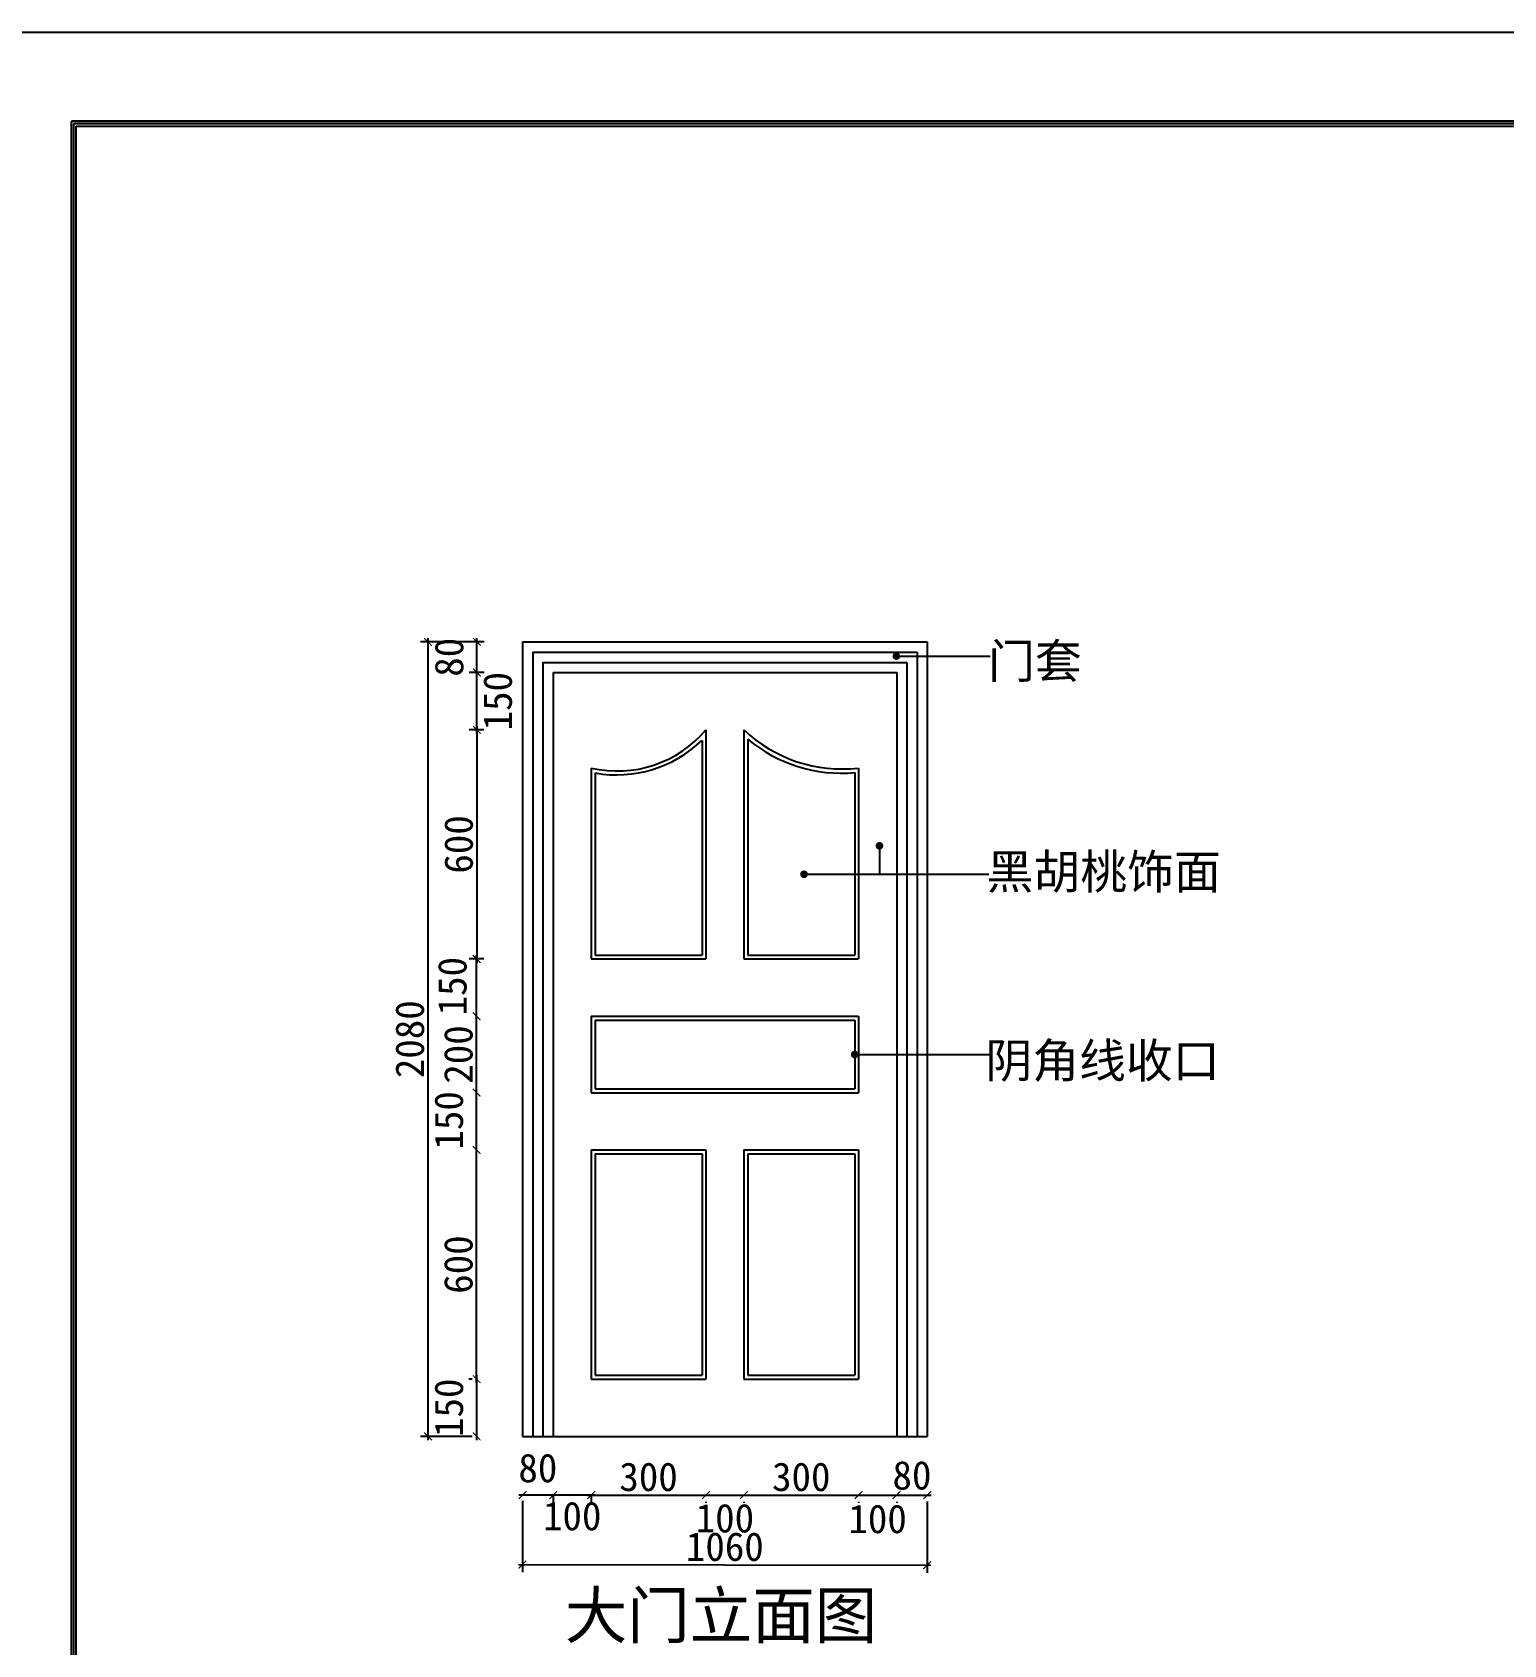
# Model space of a CAD drawing. Header units: millimetres. Extents: x 71641 to 191108, y -23091 to 29972.
# Drawn here: x 95664 to 99519, y -5361 to -1139 of the extents above; entities that cross this region are included whole.
import ezdxf

# ---------------------------------------------------------------- set-up
doc = ezdxf.new("R2010")
doc.units = ezdxf.units.MM
for name, color, linetype in [('00', 1, 'Continuous'), ('1', 1, 'Continuous'), ('CHU', 4, 'Continuous'), ('HATE', 8, 'Continuous')]:
    doc.layers.add(name, color=color, linetype=linetype)
doc.styles.add('30', font='SimSun.ttf', dxfattribs={"height": 75})
doc.styles.get("Standard").update_dxf_attribs({"font": 'SimSun.ttf', "height": 150})
doc.dimstyles.new('30', dxfattribs={"dimscale": 0, "dimtxt": 90, "dimasz": 20, "dimexe": 20, "dimexo": 20, "dimgap": 10, "dimtad": 1, "dimdec": 0, "dimzin": 0, "dimdsep": 46, "dimtxsty": '30', "dimblk": 'ARCHTICK', "dimcen": 20, "dimdle": 10, "dimclrd": 8, "dimclre": 8, "dimclrt": 2, "dimadec": 0, "dimazin": 0, "dimtfac": 1, "dimtdec": 0, "dimtmove": 2, "dimatfit": 3, "dimldrblk": 'DOT', "dimfxl": 0, "dimtolj": 2, "dimtzin": 0, "dimlwd": -1, "dimarcsym": 0})

# ---------------------------------------------------------------- blocks, each defined once
blk = doc.blocks.new('_ARCHTICK')
at = {"color": 0, "linetype": 'ByBlock', "const_width": 0.15}
blk.add_lwpolyline([(-0.5, -0.5), (0.5, 0.5)], dxfattribs=at)
blk = doc.blocks.new('*D539')
at = {"color": 8, "lineweight": -2}
for p, q in [((96816.8, -2735.1), (96681.3, -2735.1)), ((96816.8, -4815.1), (96681.3, -4815.1))]:
    blk.add_line(p, q, dxfattribs=at)
at = {"color": 8}
blk.add_line((96701.3, -4825.1), (96701.3, -2725.1), dxfattribs=at)
at = {"layer": 'Defpoints', "color": 0}
for p in [(96701.3, -2735.1), (96836.8, -2735.1), (96836.8, -4815.1)]:
    blk.add_point(p, dxfattribs=at)
at = {"color": 8, "xscale": 20, "yscale": 20, "zscale": 20}
for p, rotation in [((96701.3, -2735.1), 90), ((96701.3, -4815.1), 270)]:
    blk.add_blockref('_ARCHTICK', p, dxfattribs=dict(at, rotation=rotation))
at = {"color": 2, "insert": (96653.8, -3775.1), "char_height": 75, "attachment_point": 5, "rotation": 90, "style": '30'}
blk.add_mtext('\\A2;2080', dxfattribs=at)
blk = doc.blocks.new('_Dot')
at = {"color": 0, "linetype": 'ByBlock', "lineweight": -2}
blk.add_line((-0.5, 0), (-1, 0), dxfattribs=at)
at = {"color": 0, "linetype": 'ByBlock', "const_width": 0.5}
blk.add_lwpolyline([(-0.25, 0, 1), (0.25, 0, 1)], format="xyb", close=True, dxfattribs=at)
blk = doc.blocks.new('DOT')
at = {"color": 0, "linetype": 'ByBlock'}
blk.add_line((-0.5, 0), (-1, 0), dxfattribs=at)
at = {"color": 0, "linetype": 'ByBlock', "const_width": 0.5}
blk.add_lwpolyline([(-0.25, 0, 1), (0.25, 0, 1)], format="xyb", close=True, dxfattribs=at)
blk = doc.blocks.new('*D540')
at = {"color": 8}
blk.add_line((96828.6, -3925.1), (96828.6, -3705.1), dxfattribs=at)
at = {"layer": 'Defpoints', "color": 0}
for p in [(96828.6, -3715.1), (96828.6, -3715.1), (96828.6, -3915.1)]:
    blk.add_point(p, dxfattribs=at)
at = {"color": 8, "xscale": 20, "yscale": 20, "zscale": 20}
for p, rotation in [((96828.6, -3715.1), 90), ((96828.6, -3915.1), 270)]:
    blk.add_blockref('_ARCHTICK', p, dxfattribs=dict(at, rotation=rotation))
at = {"color": 2, "insert": (96781.1, -3815.1), "char_height": 75, "attachment_point": 5, "rotation": 90, "style": '30'}
blk.add_mtext('\\A2;200', dxfattribs=at)
blk = doc.blocks.new('*D541')
at = {"color": 8}
blk.add_line((97819, -4968.7), (97939, -4968.7), dxfattribs=at)
at = {"color": 8, "lineweight": -2}
for p, q in [((97829, -4986.7), (97829, -4988.7)), ((97929, -4986.7), (97929, -4988.7))]:
    blk.add_line(p, q, dxfattribs=at)
at = {"layer": 'Defpoints', "color": 0}
for p in [(97829, -4966.7), (97929, -4966.7), (97929, -4968.7)]:
    blk.add_point(p, dxfattribs=at)
at = {"color": 8, "xscale": 20, "yscale": 20, "zscale": 20, "rotation": 180}
blk.add_blockref('_ARCHTICK', (97829, -4968.7), dxfattribs=at)
at = {"color": 8, "xscale": 20, "yscale": 20, "zscale": 20}
blk.add_blockref('_ARCHTICK', (97929, -4968.7), dxfattribs=at)
at = {"color": 2, "insert": (97879, -5031.4), "char_height": 75, "attachment_point": 5, "style": '30'}
blk.add_mtext('\\A2;100', dxfattribs=at)
blk = doc.blocks.new('*D542')
at = {"color": 8}
blk.add_line((97519, -4968.7), (97839, -4968.7), dxfattribs=at)
at = {"color": 8, "lineweight": -2}
for p, q in [((97529, -4986.7), (97529, -4988.7)), ((97829, -4986.7), (97829, -4988.7))]:
    blk.add_line(p, q, dxfattribs=at)
at = {"layer": 'Defpoints', "color": 0}
for p in [(97529, -4966.7), (97829, -4966.7), (97829, -4968.7)]:
    blk.add_point(p, dxfattribs=at)
at = {"color": 8, "xscale": 20, "yscale": 20, "zscale": 20, "rotation": 180}
blk.add_blockref('_ARCHTICK', (97529, -4968.7), dxfattribs=at)
at = {"color": 8, "xscale": 20, "yscale": 20, "zscale": 20}
blk.add_blockref('_ARCHTICK', (97829, -4968.7), dxfattribs=at)
at = {"color": 2, "insert": (97679, -4921.2), "char_height": 75, "attachment_point": 5, "style": '30'}
blk.add_mtext('\\A2;300', dxfattribs=at)
blk = doc.blocks.new('*D543')
at = {"color": 8}
blk.add_line((97419, -4968.7), (97539, -4968.7), dxfattribs=at)
at = {"color": 8, "lineweight": -2}
for p, q in [((97429, -4986.7), (97429, -4988.7)), ((97529, -4986.7), (97529, -4988.7))]:
    blk.add_line(p, q, dxfattribs=at)
at = {"layer": 'Defpoints', "color": 0}
for p in [(97429, -4966.7), (97529, -4966.7), (97529, -4968.7)]:
    blk.add_point(p, dxfattribs=at)
at = {"color": 8, "xscale": 20, "yscale": 20, "zscale": 20, "rotation": 180}
blk.add_blockref('_ARCHTICK', (97429, -4968.7), dxfattribs=at)
at = {"color": 8, "xscale": 20, "yscale": 20, "zscale": 20}
blk.add_blockref('_ARCHTICK', (97529, -4968.7), dxfattribs=at)
at = {"color": 2, "insert": (97479, -5029.5), "char_height": 75, "attachment_point": 5, "style": '30'}
blk.add_mtext('\\A2;100', dxfattribs=at)
blk = doc.blocks.new('*D544')
at = {"color": 8}
blk.add_line((97119, -4968.7), (97439, -4968.7), dxfattribs=at)
at = {"color": 8, "lineweight": -2}
for p, q in [((97129, -4966.5), (97129, -4988.7)), ((97429, -4986.7), (97429, -4988.7))]:
    blk.add_line(p, q, dxfattribs=at)
at = {"layer": 'Defpoints', "color": 0}
for p in [(97129, -4946.5), (97429, -4966.7), (97429, -4968.7)]:
    blk.add_point(p, dxfattribs=at)
at = {"color": 8, "xscale": 20, "yscale": 20, "zscale": 20, "rotation": 180}
blk.add_blockref('_ARCHTICK', (97129, -4968.7), dxfattribs=at)
at = {"color": 8, "xscale": 20, "yscale": 20, "zscale": 20}
blk.add_blockref('_ARCHTICK', (97429, -4968.7), dxfattribs=at)
at = {"color": 2, "insert": (97279, -4921.2), "char_height": 75, "attachment_point": 5, "style": '30'}
blk.add_mtext('\\A2;300', dxfattribs=at)
blk = doc.blocks.new('*D545')
at = {"color": 8}
blk.add_line((97139, -4968.7), (97019, -4968.7), dxfattribs=at)
at = {"color": 8, "lineweight": -2}
for p, q in [((97029, -4966.5), (97029, -4988.7)), ((97129, -4966.5), (97129, -4988.7))]:
    blk.add_line(p, q, dxfattribs=at)
at = {"layer": 'Defpoints', "color": 0}
for p in [(97029, -4946.5), (97029, -4968.7), (97129, -4946.5)]:
    blk.add_point(p, dxfattribs=at)
at = {"color": 8, "xscale": 20, "yscale": 20, "zscale": 20, "rotation": 180}
blk.add_blockref('_ARCHTICK', (97029, -4968.7), dxfattribs=at)
at = {"color": 8, "xscale": 20, "yscale": 20, "zscale": 20}
blk.add_blockref('_ARCHTICK', (97129, -4968.7), dxfattribs=at)
at = {"color": 2, "insert": (97079, -5024), "char_height": 75, "attachment_point": 5, "style": '30'}
blk.add_mtext('\\A2;100', dxfattribs=at)
blk = doc.blocks.new('*D546')
at = {"color": 8}
blk.add_line((96828.6, -4075.1), (96828.6, -3905.1), dxfattribs=at)
at = {"layer": 'Defpoints', "color": 0}
for p in [(96828.6, -3915.1), (96828.6, -3915.1), (96828.6, -4065.1)]:
    blk.add_point(p, dxfattribs=at)
at = {"color": 8, "xscale": 20, "yscale": 20, "zscale": 20}
for p, rotation in [((96828.6, -3915.1), 90), ((96828.6, -4065.1), 270)]:
    blk.add_blockref('_ARCHTICK', p, dxfattribs=dict(at, rotation=rotation))
at = {"color": 2, "insert": (96756.1, -3987.6), "char_height": 75, "attachment_point": 5, "rotation": 90, "style": '30'}
blk.add_mtext('\\A2;150', dxfattribs=at)
blk = doc.blocks.new('*D547')
at = {"color": 8}
blk.add_line((96828.6, -4675.1), (96828.6, -4055.1), dxfattribs=at)
at = {"color": 8, "lineweight": -2}
blk.add_line((96816.8, -4665.1), (96808.6, -4665.1), dxfattribs=at)
at = {"layer": 'Defpoints', "color": 0}
for p in [(96828.6, -4065.1), (96828.6, -4065.1), (96836.8, -4665.1)]:
    blk.add_point(p, dxfattribs=at)
at = {"color": 8, "xscale": 20, "yscale": 20, "zscale": 20}
for p, rotation in [((96828.6, -4065.1), 90), ((96828.6, -4665.1), 270)]:
    blk.add_blockref('_ARCHTICK', p, dxfattribs=dict(at, rotation=rotation))
at = {"color": 2, "insert": (96781.1, -4365.1), "char_height": 75, "attachment_point": 5, "rotation": 90, "style": '30'}
blk.add_mtext('\\A2;600', dxfattribs=at)
blk = doc.blocks.new('*D548')
at = {"color": 8, "lineweight": -2}
for p, q in [((96816.8, -4665.1), (96808.6, -4665.1)), ((96816.8, -4815.1), (96808.6, -4815.1))]:
    blk.add_line(p, q, dxfattribs=at)
at = {"color": 8}
blk.add_line((96828.6, -4655.1), (96828.6, -4825.1), dxfattribs=at)
at = {"layer": 'Defpoints', "color": 0}
for p in [(96836.8, -4665.1), (96828.6, -4815.1), (96836.8, -4815.1)]:
    blk.add_point(p, dxfattribs=at)
at = {"color": 8, "xscale": 20, "yscale": 20, "zscale": 20}
for p, rotation in [((96828.6, -4665.1), 90), ((96828.6, -4815.1), 270)]:
    blk.add_blockref('_ARCHTICK', p, dxfattribs=dict(at, rotation=rotation))
at = {"color": 2, "insert": (96756.1, -4740.1), "char_height": 75, "attachment_point": 5, "rotation": 90, "style": '30'}
blk.add_mtext('\\A2;150', dxfattribs=at)
blk = doc.blocks.new('*D549')
at = {"color": 8, "lineweight": -2}
for p, q in [((96848.8, -2735.1), (96809.2, -2735.1)), ((96848.8, -2815.1), (96809.2, -2815.1))]:
    blk.add_line(p, q, dxfattribs=at)
at = {"color": 8}
blk.add_line((96829.2, -2825.1), (96829.2, -2725.1), dxfattribs=at)
at = {"layer": 'Defpoints', "color": 0}
for p in [(96829.2, -2735.1), (96868.8, -2735.1), (96868.8, -2815.1)]:
    blk.add_point(p, dxfattribs=at)
at = {"color": 8, "xscale": 20, "yscale": 20, "zscale": 20}
for p, rotation in [((96829.2, -2735.1), 90), ((96829.2, -2815.1), 270)]:
    blk.add_blockref('_ARCHTICK', p, dxfattribs=dict(at, rotation=rotation))
at = {"color": 2, "insert": (96756.7, -2775.1), "char_height": 75, "attachment_point": 5, "rotation": 90, "style": '30'}
blk.add_mtext('\\A2;80', dxfattribs=at)
blk = doc.blocks.new('*D550')
at = {"color": 8, "lineweight": -2}
for p, q in [((96848.8, -2815.1), (96809.2, -2815.1)), ((96847.5, -2965.1), (96809.2, -2965.1))]:
    blk.add_line(p, q, dxfattribs=at)
at = {"color": 8}
blk.add_line((96829.2, -2975.1), (96829.2, -2805.1), dxfattribs=at)
at = {"layer": 'Defpoints', "color": 0}
for p in [(96829.2, -2815.1), (96868.8, -2815.1), (96867.5, -2965.1)]:
    blk.add_point(p, dxfattribs=at)
at = {"color": 8, "xscale": 20, "yscale": 20, "zscale": 20}
for p, rotation in [((96829.2, -2815.1), 90), ((96829.2, -2965.1), 270)]:
    blk.add_blockref('_ARCHTICK', p, dxfattribs=dict(at, rotation=rotation))
at = {"color": 2, "insert": (96884.1, -2890.1), "char_height": 75, "attachment_point": 5, "rotation": 90, "style": '30'}
blk.add_mtext('\\A2;150', dxfattribs=at)
blk = doc.blocks.new('*D551')
at = {"color": 8}
blk.add_line((96829.2, -2955.1), (96829.2, -3575.1), dxfattribs=at)
at = {"color": 8, "lineweight": -2}
for p, q in [((96847.5, -2965.1), (96809.2, -2965.1)), ((96847.5, -3565.1), (96809.2, -3565.1))]:
    blk.add_line(p, q, dxfattribs=at)
at = {"layer": 'Defpoints', "color": 0}
for p in [(96867.5, -2965.1), (96829.2, -3565.1), (96867.5, -3565.1)]:
    blk.add_point(p, dxfattribs=at)
at = {"color": 8, "xscale": 20, "yscale": 20, "zscale": 20}
for p, rotation in [((96829.2, -2965.1), 90), ((96829.2, -3565.1), 270)]:
    blk.add_blockref('_ARCHTICK', p, dxfattribs=dict(at, rotation=rotation))
at = {"color": 2, "insert": (96781.7, -3265.1), "char_height": 75, "attachment_point": 5, "rotation": 90, "style": '30'}
blk.add_mtext('\\A2;600', dxfattribs=at)
blk = doc.blocks.new('*D552')
at = {"color": 8}
blk.add_line((96828.6, -3725.1), (96828.6, -3555.1), dxfattribs=at)
at = {"layer": 'Defpoints', "color": 0}
for p in [(96828.6, -3565.1), (96828.6, -3565.1), (96828.6, -3715.1)]:
    blk.add_point(p, dxfattribs=at)
at = {"color": 8, "xscale": 20, "yscale": 20, "zscale": 20}
for p, rotation in [((96828.6, -3565.1), 90), ((96828.6, -3715.1), 270)]:
    blk.add_blockref('_ARCHTICK', p, dxfattribs=dict(at, rotation=rotation))
at = {"color": 2, "insert": (96765.4, -3636.2), "char_height": 75, "attachment_point": 5, "rotation": 90, "style": '30'}
blk.add_mtext('\\A2;150', dxfattribs=at)
blk = doc.blocks.new('*D559')
at = {"color": 8}
blk.add_line((97039, -4968.7), (96939, -4968.7), dxfattribs=at)
at = {"color": 8, "lineweight": -2}
for p, q in [((97029, -4966.5), (97029, -4988.7)), ((96949, -4984), (96949, -4988.7))]:
    blk.add_line(p, q, dxfattribs=at)
at = {"layer": 'Defpoints', "color": 0}
for p in [(96949, -4964), (96949, -4968.7), (97029, -4946.5)]:
    blk.add_point(p, dxfattribs=at)
at = {"color": 8, "xscale": 20, "yscale": 20, "zscale": 20, "rotation": 180}
blk.add_blockref('_ARCHTICK', (96949, -4968.7), dxfattribs=at)
at = {"color": 8, "xscale": 20, "yscale": 20, "zscale": 20}
blk.add_blockref('_ARCHTICK', (97029, -4968.7), dxfattribs=at)
at = {"color": 2, "insert": (96989, -4898.2), "char_height": 75, "attachment_point": 5, "style": '30'}
blk.add_mtext('\\A2;80', dxfattribs=at)
blk = doc.blocks.new('*D560')
at = {"color": 8}
blk.add_line((97919, -4968.7), (98019, -4968.7), dxfattribs=at)
at = {"color": 8, "lineweight": -2}
for p, q in [((97929, -4986.7), (97929, -4988.7)), ((98009, -4985.5), (98009, -4988.7))]:
    blk.add_line(p, q, dxfattribs=at)
at = {"layer": 'Defpoints', "color": 0}
for p in [(97929, -4966.7), (98009, -4965.5), (98009, -4968.7)]:
    blk.add_point(p, dxfattribs=at)
at = {"color": 8, "xscale": 20, "yscale": 20, "zscale": 20, "rotation": 180}
blk.add_blockref('_ARCHTICK', (97929, -4968.7), dxfattribs=at)
at = {"color": 8, "xscale": 20, "yscale": 20, "zscale": 20}
blk.add_blockref('_ARCHTICK', (98009, -4968.7), dxfattribs=at)
at = {"color": 2, "insert": (97969, -4917.3), "char_height": 75, "attachment_point": 5, "style": '30'}
blk.add_mtext('\\A2;80', dxfattribs=at)
blk = doc.blocks.new('*D561')
at = {"color": 8, "lineweight": -2}
for p, q in [((96948.9, -4984), (96948.7, -5170.8)), ((98008.9, -4985.5), (98008.7, -5172.4))]:
    blk.add_line(p, q, dxfattribs=at)
at = {"color": 8}
blk.add_line((96938.7, -5150.8), (98018.7, -5152.4), dxfattribs=at)
at = {"layer": 'Defpoints', "color": 0}
for p in [(96949, -4964), (98009, -4965.5), (98008.7, -5152.4)]:
    blk.add_point(p, dxfattribs=at)
at = {"color": 8, "xscale": 20, "yscale": 20, "zscale": 20}
for p, rotation in [((96948.7, -5150.8), 179.9176932571024), ((98008.7, -5152.4), 359.9176932571024)]:
    blk.add_blockref('_ARCHTICK', p, dxfattribs=dict(at, rotation=rotation))
at = {"color": 2, "insert": (97478.8, -5104.1), "char_height": 75, "attachment_point": 5, "rotation": 359.9177, "style": '30'}
blk.add_mtext('\\A2;1060', dxfattribs=at)

msp = doc.modelspace()

# ---------------------------------------------------------------- linework, layer by layer
at = {"color": 3, "lineweight": -2}
msp.add_line((107248.5, -1371.3), (95767, -1371.3), dxfattribs=at)
for points in [[(95767, -1371.3), (107248.5, -1371.3), (107248.5, -9390.9), (95767, -9390.9)], [(95773.5, -1377.8), (107242, -1377.8), (107242, -9384.4), (95773.5, -9384.4)], [(95780, -1384.3), (107235.5, -1384.3), (107235.5, -9377.9), (95780, -9377.9)]]:
    msp.add_lwpolyline(points, close=True, dxfattribs=at)
at = {"layer": '00', "color": 8, "lineweight": -2}
msp.add_lwpolyline([(95534.4, -1138.7), (107481.1, -1138.7), (107481.1, -9623.5), (95534.4, -9623.5)], close=True, dxfattribs=at)
at = {"layer": '1', "color": 1}
for p, q in [((96949, -2735.1), (96949, -4815.1)), ((96949, -2735.1), (98009, -2735.1)), ((98009, -2735.1), (98009, -4815.1)), ((96949, -4815.1), (98009, -4815.1))]:
    msp.add_line(p, q, dxfattribs=at)
at = {"layer": 'CHU', "color": 8}
for p, q in [((96975.6, -2761.8), (96975.6, -4815.1)), ((96975.6, -2761.8), (97982.3, -2761.8)), ((97982.3, -2761.8), (97982.3, -4815.1)), ((97002.3, -2788.5), (97002.3, -4815.1)), ((97002.3, -2788.5), (97955.6, -2788.5)), ((97955.6, -2788.5), (97955.6, -4815.1))]:
    msp.add_line(p, q, dxfattribs=at)
at = {"layer": 'CHU', "color": 3}
for p, q in [((97029, -2815.1), (97029, -4815.1)), ((97029, -2815.1), (97929, -2815.1)), ((97929, -2815.1), (97929, -4815.1))]:
    msp.add_line(p, q, dxfattribs=at)
at = {"layer": 'CHU'}
for p, q in [((97429, -2965.1), (97429, -3565.1)), ((97529, -2965.1), (97529, -3565.1)), ((97129, -3065.1), (97129, -3565.1)), ((97829, -3065.1), (97829, -3565.1)), ((97129, -3565.1), (97429, -3565.1)), ((97529, -3565.1), (97829, -3565.1)), ((97129, -3715.1), (97129, -3915.1)), ((97129, -3715.1), (97529, -3715.1)), ((97529, -3715.1), (97829, -3715.1)), ((97829, -3715.1), (97829, -3915.1)), ((97129, -3915.1), (97529, -3915.1)), ((97529, -3915.1), (97829, -3915.1)), ((97129, -4065.1), (97429, -4065.1)), ((97129, -4065.1), (97129, -4665.1)), ((97429, -4065.1), (97429, -4665.1)), ((97529, -4065.1), (97829, -4065.1)), ((97529, -4065.1), (97529, -4665.1)), ((97829, -4065.1), (97829, -4665.1)), ((97129, -4665.1), (97429, -4665.1)), ((97529, -4665.1), (97829, -4665.1))]:
    msp.add_line(p, q, dxfattribs=at)
for centre, radius, start, end in [((97197, -2769.3), 303.6, 257.0445, 319.8254), ((97785.8, -2694.6), 373, 226.4865, 276.6436)]:
    msp.add_arc(centre, radius, start, end, dxfattribs=at)
at = {"layer": 'HATE'}
for p, q in [((97419, -2992.6), (97419, -3555.1)), ((97539, -2989.5), (97539, -3555.1)), ((97139, -3078.1), (97139, -3555.1)), ((97819, -3077), (97819, -3555.1)), ((97139, -3555.1), (97419, -3555.1)), ((97539, -3555.1), (97819, -3555.1)), ((97139, -3725.1), (97139, -3905.1)), ((97139, -3725.1), (97529, -3725.1)), ((97529, -3725.1), (97819, -3725.1)), ((97819, -3725.1), (97819, -3905.1)), ((97139, -3905.1), (97529, -3905.1)), ((97529, -3905.1), (97819, -3905.1)), ((97139, -4075.1), (97419, -4075.1)), ((97139, -4075.1), (97139, -4655.1)), ((97419, -4075.1), (97419, -4655.1)), ((97539, -4075.1), (97819, -4075.1)), ((97539, -4075.1), (97539, -4655.1)), ((97819, -4075.1), (97819, -4655.1)), ((97139, -4655.1), (97419, -4655.1)), ((97539, -4655.1), (97819, -4655.1))]:
    msp.add_line(p, q, dxfattribs=at)
for centre, radius, start, end in [((97195.2, -2760.8), 322.2, 259.9537, 313.9847), ((97783.6, -2698.5), 380.1, 229.9561, 275.3466)]:
    msp.add_arc(centre, radius, start, end, dxfattribs=at)

# ---------------------------------------------------------------- texts
at = {"color": 2, "style": '30'}
for s, p in [('门套', (98168.3, -2829.9)), ('阴角线收口', (98161.2, -3875.9))]:
    msp.add_text(s, height=90, dxfattribs=at).set_placement(p)
at = {"color": 2, "insert": (98164.4, -3291.4), "char_height": 90, "attachment_point": 1, "style": '30'}
msp.add_mtext('{\\C2;黑胡桃饰面}', dxfattribs=at)
at = {"color": 8, "insert": (97059.5, -5223.4), "char_height": 120, "width": 4291.546, "attachment_point": 1}
msp.add_mtext('{\\C2;大门立面图}', dxfattribs=at)

# ---------------------------------------------------------------- dimensions: what is measured, and where the dimension line sits
for p1, p2, distance, picture, middle in [((96836.8, -4815.1), (96836.8, -2735.1), 135.5, '*D539', (96653.8, -3775.1)), ((96836.8, -4665.1), (96836.8, -4815.1), -8.2, '*D548', (96756.1, -4740.1)), ((96949, -4964), (98009, -4965.5), -186.9, '*D561', (97478.8, -5104.1))]:
    dim = msp.add_aligned_dim(p1=p1, p2=p2, distance=distance, dimstyle='30', override={"dimscale": 1, "dimtxt": 75, "dimldrblk": 'DOT'})
    dim.commit()
    dim.dimension.update_dxf_attribs({"geometry": picture, "text_midpoint": middle})
for base, p1, p2, picture, middle in [((96829.2, -2735.1), (96868.8, -2815.1), (96868.8, -2735.1), '*D549', (96756.7, -2775.1)), ((96829.2, -3565.1), (96867.5, -2965.1), (96867.5, -3565.1), '*D551', (96781.7, -3265.1)), ((96828.6, -3715.1), (96828.6, -3915.1), (96828.6, -3715.1), '*D540', (96781.1, -3815.1)), ((96828.6, -4065.1), (96836.8, -4665.1), (96828.6, -4065.1), '*D547', (96781.1, -4365.1))]:
    dim = msp.add_linear_dim(base=base, p1=p1, p2=p2, angle=90, dimstyle='30', override={"dimscale": 1, "dimtxt": 75, "dimldrblk": 'DOT'})
    dim.commit()
    dim.dimension.update_dxf_attribs({"geometry": picture, "text_midpoint": middle})
for base, p1, p2, angle, picture, middle, dimtype in [((96829.2, -2815.1), (96867.5, -2965.1), (96868.8, -2815.1), 90, '*D550', (96884.1, -2890.1), 160), ((96828.6, -3565.1), (96828.6, -3715.1), (96828.6, -3565.1), 90, '*D552', (96765.4, -3636.2), 160), ((96828.6, -3915.1), (96828.6, -4065.1), (96828.6, -3915.1), 90, '*D546', (96756.1, -3987.6), 160), ((97029, -4968.7), (97129, -4946.5), (97029, -4946.5), 180, '*D545', (97079, -5024), 161)]:
    dim = msp.add_linear_dim(base=base, p1=p1, p2=p2, angle=angle, dimstyle='30', override={"dimscale": 1, "dimtxt": 75, "dimldrblk": 'DOT'})
    dim.commit()
    dim.dimension.update_dxf_attribs({"geometry": picture, "text_midpoint": middle, "dimtype": dimtype})
for base, p1, p2, picture, middle in [((96949, -4968.7), (97029, -4946.5), (96949, -4964), '*D559', (96989, -4898.2)), ((98009, -4968.7), (97929, -4966.7), (98009, -4965.5), '*D560', (97969, -4917.3)), ((97529, -4968.7), (97429, -4966.7), (97529, -4966.7), '*D543', (97479, -5029.5)), ((97929, -4968.7), (97829, -4966.7), (97929, -4966.7), '*D541', (97879, -5031.4))]:
    dim = msp.add_linear_dim(base=base, p1=p1, p2=p2, dimstyle='30', override={"dimscale": 1, "dimtxt": 75, "dimldrblk": 'DOT'})
    dim.commit()
    dim.dimension.update_dxf_attribs({"geometry": picture, "text_midpoint": middle, "dimtype": 160})
for base, p1, p2, picture, middle in [((97429, -4968.7), (97129, -4946.5), (97429, -4966.7), '*D544', (97279, -4921.2)), ((97829, -4968.7), (97529, -4966.7), (97829, -4966.7), '*D542', (97679, -4921.2))]:
    dim = msp.add_linear_dim(base=base, p1=p1, p2=p2, dimstyle='30', override={"dimscale": 1, "dimtxt": 75, "dimldrblk": 'DOT'})
    dim.commit()
    dim.dimension.update_dxf_attribs({"geometry": picture, "text_midpoint": middle})

# ---------------------------------------------------------------- leaders
for points in [[(97928, -2772.1), (98174.2, -2772.1)], [(97883.9, -3268.8), (97883.9, -3343.3)], [(97686.2, -3343.3), (98170.6, -3343.3)], [(97819, -3815.1), (98174.7, -3815.1)]]:
    msp.add_leader(points, dimstyle='30', override={"dimscale": 1, "dimtxt": 75, "dimtad": 0, "dimldrblk": 'DOT'})

doc.saveas('drawing.dxf')
